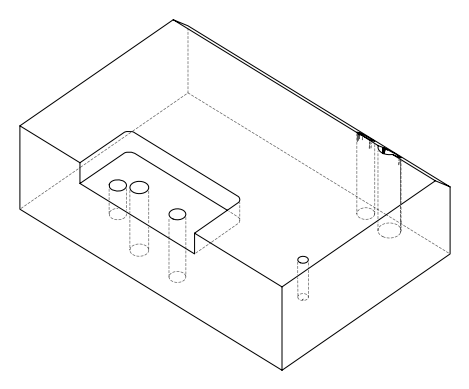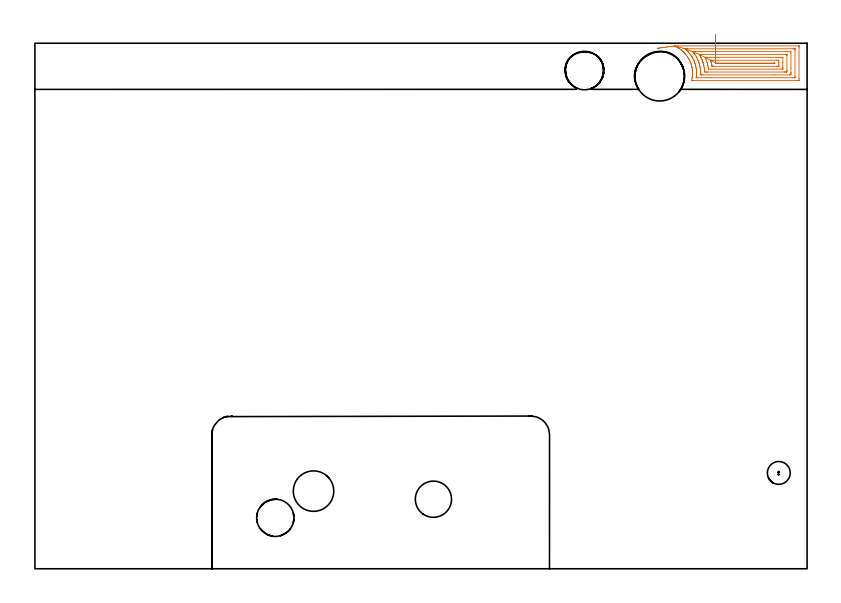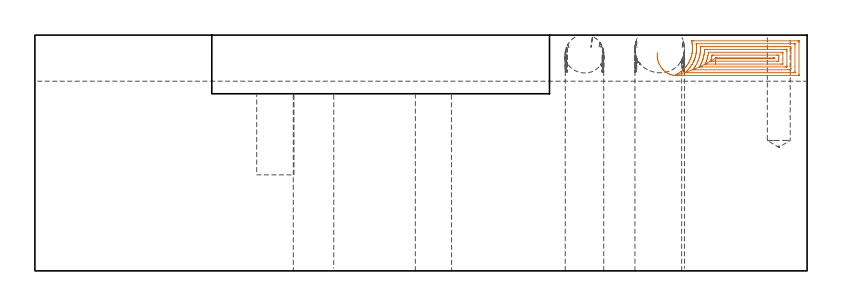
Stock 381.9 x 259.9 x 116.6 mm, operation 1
(PLAN: 18 operations, 13 tool changes, 65.2 min)
(1 AREA_MILL | FG_CHAMFER_SURFACE | UGT0205_001 | 26.07 min | 98666 mm3)
(2 MILL_SLOT | SLOT_PARTIAL_RECTANGULAR | NXT0201_012 | Follow Part, ap 4, ae 75% | 34.25 min | 364611 mm3)
(3 MILL_BLIND_HOLE_FROM_SOLID_MATERIAL | STEP1POCKET | NXT0201_012 | Spiral | 0.42 min | 10658 mm3)
(4 SPOT_DRILL | STEP1HOLE_1 | NXT0321_9005460120000 | 0.05 min | 41 mm3)
(5 SPOT_DRILL_1 | STEP1HOLE_2 | NXT0321_9005460120000 | 0.06 min | 157 mm3)
(6 SPOT_DRILL_2 | STEP1HOLE_3 | NXT0321_9005460120000 | 0.05 min | 125 mm3)
(7 SPOT_DRILL_3 | STEP1POCKET_1 | NXT0321_9005460120000 | 0.03 min | 4 mm3)
(8 INDEXABLE_INSERT_DRILL_THROUGH_HOLE_FROM_SOLID | STEP1HOLE | NXT0302_011 | 0.37 min | 27467 mm3)
(9 DRILL_BLIND_HOLE_INTO_CENTER | STEP1HOLE_1 | UGT0301_508 | 0.08 min | 691 mm3)
(10 GUN_DRILL_THROUGH_HOLE | STEP1HOLE_1 | UGT0307_007 | 0.59 min | 7931 mm3)
(11 DRILL_TO_ENLARGE_THROUGH_HOLE | STEP1HOLE_1 | UGT0301_048 | 0.5 min | 21970 mm3)
(12 DRILL_THROUGH_HOLE_INTO_CENTER | STEP1HOLE_2 | NXT0301_065 | 0.38 min | 5900 mm3)
(13 DRILL_TO_ENLARGE_THROUGH_HOLE_1 | STEP1HOLE_2 | UGT0301_249 | 0.39 min | 15938 mm3)
(14 DRILL_BLIND_HOLE_INTO_CENTER_1 | STEP1HOLE_3 | NXT0301_065 | 0.07 min | 629 mm3)
(15 GUN_DRILL_THROUGH_HOLE_1 | STEP1HOLE_3 | UGT0307_007 | 0.62 min | 8160 mm3)
(16 DRILL_TO_ENLARGE_THROUGH_HOLE_2 | STEP1HOLE_3 | NXT0301_104 | 0.49 min | 8363 mm3)
(17 DRILL_TO_ENLARGE_THROUGH_HOLE_3 | STEP1HOLE_3 | UGT0301_058 | 0.51 min | 34783 mm3)
(18 DRILL_BLIND_HOLE_INTO_CENTER_2 | STEP1POCKET_1 | UGT0301_508 | 0.23 min | 5308 mm3)
(TOOL UGT0205_001 | Chamfer Mill 20 x 3 x 45 deg. | D20 FL50 Z2)
(TOOL NXT0201_012 | ENDMILL 16mm [2P460-1600-NA 1630] | D16 FL38 Z6)
(TOOL NXT0321_9005460120000 | NC Spot Drill, 142deg, 12mm, Carbide, Uncoated | D12 PA142 FL30 Z2)
(TOOL NXT0302_011 | Index. Insert Drill 20mm [880-D2000L25-05] | D20 PA176 FL100 Z2)
(TOOL UGT0301_508 | Carbide Drill 11.3 mm | D11.3 PA118 FL94 Z2)
(TOOL UGT0307_007 | Gun Drill 10 mm | D10 PA130 FL24 Z1)
(TOOL UGT0301_048 | Twist Drill 19 mm | D19 PA118 FL135 Z2)
(TOOL NXT0301_065 | Carbide Drill 9.4mm [860.1-0940-075A1-MM 2214] | D9.4 PA140 FL98 Z2)
(TOOL UGT0301_249 | Twist Drill 17.9 mm | D17.9 PA118 FL130 Z2)
(TOOL NXT0301_104 | Carbide Drill 14mm [860.1-1400-112A1-MM 2214] | D14 PA140 FL123 Z2)
(TOOL UGT0301_058 | Twist Drill 24.5 mm | D24.5 PA118 FL160 Z2)
(OP 1 AREA_MILL, part 2 of 2)
G0 X307.902 Y257.402 Z107.891
G1 X307.823 Y257.391 Z107.022
X307.819 Y257.39 Z106.149
X307.89 Y257.4 Z105.28
X308.037 Y257.42 Z104.42
X308.257 Y257.45 Z103.577
X308.549 Y257.491 Z102.756
X308.91 Y257.54 Z101.963
X309.339 Y257.599 Z101.206
X309.832 Y257.667 Z100.489
X310.384 Y257.743 Z99.818
X310.993 Y257.827 Z99.199
X311.652 Y257.917 Z98.635
X312.358 Y258.014 Z98.131
X313.105 Y258.117 Z97.692
X313.886 Y258.224 Z97.32
X314.697 Y258.336 Z97.018
X315.531 Y258.45 Z96.788
X316.381 Y258.567 Z96.633
X316.386 Y258.568 Z96.632
X316.425 Y258.57 Z96.63
X316.489 Y258.571 Z96.629
X316.716 Y258.572 Z96.628
X377.78 Y258.571 Z96.629
X377.84 Y258.568 Z96.632
X377.878 Y258.565 Z96.635
X377.89 Y258.562 Z96.638
X377.892 Y258.54 Z96.66
X377.897 Y258.349 Z96.851
X377.9 Y258.157 Z97.043
Y242.338 Z112.862
X377.898 Y241.651 Z113.549
X377.895 Y241.464 Z113.736
X377.89 Y241.438 Z113.762
X377.872 Y241.435 Z113.765
X377.818 Y241.432 Z113.768
X377.705 Y241.43 Z113.77
X377.038 Y241.428 Z113.772
X325.878 Y241.429 Z113.771
X325.209 Y241.43 Z113.77
X324.984 Y241.432 Z113.768
X324.77 Y241.435 Z113.765
X324.998 Y242.53 Z112.67
X325.061 Y242.928 Z112.272
X325.112 Y243.283 Z111.917
X325.126 Y243.409 Z111.791
X325.19 Y244.085 Z111.115
X325.201 Y244.288 Z110.912
X325.222 Y244.933 Z110.267
Y245.166 Z110.034
X325.204 Y245.829 Z109.371
X325.19 Y246.045 Z109.155
X325.126 Y246.784 Z108.416
X325.107 Y246.924 Z108.276
X324.984 Y247.746 Z107.454
X324.975 Y247.803 Z107.397
X324.973 Y247.815 Z107.385
X324.768 Y248.682 Z106.518
X324.699 Y248.963 Z106.237
X324.509 Y249.561 Z105.639
X324.277 Y250.256 Z104.944
X324.204 Y250.439 Z104.761
X324.091 Y250.714 Z104.486
X323.808 Y251.318 Z103.882
X323.546 Y251.854 Z103.346
X323.355 Y252.197 Z103.003
X323.197 Y252.472 Z102.728
X322.802 Y253.076 Z102.124
X322.304 Y253.795 Z101.405
X322.179 Y253.955 Z101.245
X321.69 Y254.558 Z100.642
X321.444 Y254.834 Z100.367
X321.41 Y254.871 Z100.329
X320.995 Y255.308 Z99.892
X320.586 Y255.712 Z99.488
X320.517 Y255.778 Z99.422
X319.839 Y256.379 Z98.821
X319.623 Y256.552 Z98.648
X319.572 Y256.591 Z98.609
X318.73 Y257.206 Z97.994
X318.332 Y257.47 Z97.73
X317.836 Y257.778 Z97.422
X317.598 Y257.919 Z97.281
X317.101 Y258.193 Z97.007
X316.652 Y258.422 Z96.778
X316.39 Y258.56 Z96.64
X316.381 Y258.567 Z96.633
X321.556 Y257.151 Z98.049
X321.732 Y257.153 Z98.047
X322.304 Y257.156 Z98.044
X322.622 Y257.157 Z98.043
X375.342
X375.76 Y257.156 Z98.044
X375.842 Y257.154 Z98.046
X375.878 Y257.151 Z98.049
X375.89 Y257.146 Z98.054
X375.893 Y257.125 Z98.075
X375.896 Y257.022 Z98.178
X375.9 Y256.608 Z98.592
Y243.426 Z111.774
X375.896 Y242.978 Z112.222
X375.892 Y242.871 Z112.329
X375.89 Y242.85 Z112.35
X375.86 Y242.848 Z112.352
X375.791 Y242.845 Z112.355
X375.599 Y242.843 Z112.357
X327.665
X327.346 Y242.844 Z112.356
X327.097 Y242.848 Z112.352
X327.084 Y242.849 Z112.351
X327.08 Y242.856 Z112.344
Y242.894 Z112.306
X327.085 Y242.966 Z112.234
X327.098 Y243.088 Z112.112
X327.13 Y243.409 Z111.791
X327.175 Y243.891 Z111.309
X327.197 Y244.288 Z110.912
X327.216 Y244.729 Z110.471
X327.222 Y245.166 Z110.034
X327.212 Y245.612 Z109.588
X327.191 Y246.045 Z109.155
X327.152 Y246.55 Z108.65
X327.11 Y246.924 Z108.276
X327.023 Y247.555 Z107.645
X326.978 Y247.803 Z107.397
X326.808 Y248.646 Z106.554
X326.8 Y248.682 Z106.518
X326.772 Y248.806 Z106.394
X326.557 Y249.561 Z105.639
X326.471 Y249.856 Z105.344
X326.265 Y250.439 Z104.761
X326.158 Y250.734 Z104.466
X325.951 Y251.246 Z103.954
X325.919 Y251.318 Z103.882
X325.878 Y251.407 Z103.793
X325.488 Y252.197 Z103.003
X325.053 Y253.008 Z102.192
X325.011 Y253.076 Z102.124
X324.984 Y253.119 Z102.081
X324.418 Y253.955 Z101.245
X324.091 Y254.424 Z100.776
X323.766 Y254.834 Z100.367
X323.197 Y255.512 Z99.688
X323.015 Y255.712 Z99.488
X322.672 Y256.079 Z99.121
X322.304 Y256.447 Z98.753
X322.154 Y256.591 Z98.609
X321.556 Y257.151 Z98.049
X325.376 Y255.712 Z99.488
X325.849 Y255.741 Z99.459
X325.878 Y255.742 Z99.458
X326.74 Y255.743 Z99.457
X372.312
X373.207 Y255.742 Z99.458
X373.237 Y255.741 Z99.459
X373.89 Y255.712 Z99.488
X373.899 Y255.062 Z100.138
X373.9 Y247.59 Z107.61
Y245.393 Z109.807
X373.899 Y245.166 Z110.034
X373.896 Y244.518 Z110.682
X373.89 Y244.288 Z110.912
X373.267 Y244.258 Z110.942
X373.237
X365.657 Y244.257 Z110.943
X330.377
X329.481 Y244.259 Z110.941
X329.452 Y244.261 Z110.939
X329.218 Y244.288 Z110.912
X329.217 Y244.519 Z110.681
X329.222 Y245.166 Z110.034
X329.221 Y245.394 Z109.806
X329.192 Y246.045 Z109.155
X329.176 Y246.317 Z108.883
X329.115 Y246.924 Z108.276
X329.071 Y247.299 Z107.901
X328.991 Y247.803 Z107.397
X328.89 Y248.356 Z106.844
X328.82 Y248.682 Z106.518
X328.772 Y248.891 Z106.309
X328.601 Y249.561 Z105.639
X328.559 Y249.721 Z105.479
X328.325 Y250.439 Z104.761
X328.212 Y250.781 Z104.419
X327.999 Y251.318 Z103.882
X327.665 Y252.083 Z103.117
X327.611 Y252.197 Z103.003
X327.562 Y252.299 Z102.901
X327.151 Y253.076 Z102.124
X326.772 Y253.747 Z101.453
X326.637 Y253.955 Z101.245
X326.388 Y254.331 Z100.869
X326.041 Y254.834 Z100.367
X325.878 Y255.064 Z100.136
X325.376 Y255.712 Z99.488
X328.62 Y254.313 Z100.887
X328.692 Y254.322 Z100.878
X329.075 Y254.326 Z100.874
X329.452 Y254.328 Z100.872
X329.965 Y254.329 Z100.871
X371.069
X371.45 Y254.328 Z100.872
X371.83 Y254.324 Z100.876
X371.878 Y254.322 Z100.878
X371.891 Y254.317 Z100.883
X371.893 Y254.299 Z100.901
X371.897 Y254.22 Z100.98
X371.899 Y254.102 Z101.098
X371.9 Y253.955 Z101.245
Y246.482 Z108.718
X371.897 Y246.045 Z109.155
X371.894 Y245.824 Z109.376
X371.89 Y245.714 Z109.486
X371.877 Y245.678 Z109.522
X371.825 Y245.676 Z109.524
X371.45 Y245.673 Z109.527
X370.936 Y245.671 Z109.529
X370.556
X332.513
X332.133 Y245.672 Z109.528
X331.617 Y245.674 Z109.526
X331.239 Y245.678 Z109.522
X331.204 Y246.045 Z109.155
X331.201 Y246.083 Z109.117
X331.127 Y246.924 Z108.276
X331.114 Y247.047 Z108.153
X331.004 Y247.803 Z107.397
X330.962 Y248.076 Z107.124
X330.838 Y248.682 Z106.518
X330.731 Y249.181 Z106.019
X330.628 Y249.561 Z105.639
X330.397 Y250.389 Z104.811
X330.382 Y250.439 Z104.761
X330.346 Y250.552 Z104.648
X330.071 Y251.318 Z103.882
X329.912 Y251.745 Z103.455
X329.708 Y252.197 Z103.003
X329.452 Y252.756 Z102.444
X329.289 Y253.076 Z102.124
X329.121 Y253.401 Z101.799
X328.814 Y253.955 Z101.245
X328.713 Y254.137 Z101.063
X328.62 Y254.313 Z100.887
X331.508 Y252.908 Z102.292
X331.586 Y252.91 Z102.29
X331.768 Y252.913 Z102.287
X332.133 Y252.914 Z102.286
X332.297 Y252.915 Z102.285
X368.933 Y252.914 Z102.286
X369.663 Y252.911 Z102.289
X369.834 Y252.908 Z102.292
X369.891 Y252.902 Z102.298
X369.894 Y252.888 Z102.312
X369.898 Y252.844 Z102.356
X369.9 Y250.439 Z104.761
Y247.803 Z107.397
X369.899 Y247.57 Z107.63
X369.895 Y247.336 Z107.864
X369.89 Y247.181 Z108.019
X369.881 Y247.092 Z108.108
X369.844 Y247.09 Z108.11
X369.663 Y247.087 Z108.113
X369.498 Y247.086 Z108.114
X333.209
X333.164 Y247.087 Z108.113
X333.143 Y247.089 Z108.111
X333.138 Y247.09 Z108.11
X333.086 Y247.403 Z107.797
X333.027 Y247.767 Z107.433
X333.021 Y247.809 Z107.391
X332.861 Y248.682 Z106.518
X332.822 Y248.882 Z106.318
X332.661 Y249.561 Z105.639
X332.536 Y250.043 Z105.157
X332.415 Y250.439 Z104.761
X332.144 Y251.307 Z103.893
X332.133 Y251.34 Z103.86
X331.801 Y252.197 Z103.003
X331.559 Y252.762 Z102.438
X331.508 Y252.908 Z102.292
X334.151 Y251.478 Z103.722
X334.443 Y251.493 Z103.707
X334.631 Y251.498 Z103.702
X334.814 Y251.499 Z103.701
X335.522 Y251.5 Z103.7
X366.982
X367.695 Y251.496 Z103.704
X367.876 Y251.493 Z103.707
X367.897 Y251.318 Z103.882
X367.899 Y251.295 Z103.905
X367.9 Y250.439 Z104.761
Y249.561 Z105.639
X367.899 Y248.682 Z106.518
X367.898 Y248.66 Z106.54
X367.876 Y248.507 Z106.693
X367.166 Y248.501 Z106.699
X366.982 Y248.5 Z106.7
X335.707
X334.997 Y248.501 Z106.699
X334.94 Y248.504 Z106.696
X334.934 Y248.505 Z106.695
X334.9 Y248.597 Z106.603
X334.882 Y248.682 Z106.518
X334.814 Y249.041 Z106.159
X334.718 Y249.467 Z105.733
X334.696 Y249.561 Z105.639
X334.66 Y249.711 Z105.489
X334.456 Y250.439 Z104.761
X334.316 Y250.928 Z104.272
X334.151 Y251.478 Z103.722
X336.601 Y250.081 Z105.119
X336.962 Y250.085 Z105.115
X337.853 Y250.086 Z105.114
X365.554
X365.729 Y250.085 Z105.115
X365.817 Y250.083 Z105.117
X365.873 Y250.079 Z105.121
X365.891 Y250.074 Z105.126
X365.893 Y250.063 Z105.137
X365.896 Y250. Z105.2
X365.893 Y249.937 Z105.263
X365.891 Y249.926 Z105.274
X365.873 Y249.921 Z105.279
X365.817 Y249.917 Z105.283
X365.728 Y249.915 Z105.285
X365.37 Y249.914 Z105.286
X365.195
X337.135
X336.96 Y249.915 Z105.285
X336.766 Y249.918 Z105.282
X336.682 Y249.921 Z105.279
X336.649 Y249.928 Z105.272
X336.601 Y250.074 Z105.126
Y250.081 Z105.119
Y250.724 Z104.529
Y251.416 Z103.998
Y252.152 Z103.53
Y252.926 Z103.127
Y253.732 Z102.793
Y254.564 Z102.531
Y255.416 Z102.342
Y256.281 Z102.228
Y257.152 Z102.19
Y258.024 Z102.228
Y258.889 Z102.342
Y259.74 Z102.531
Y260.572 Z102.793
Y261.378 Z103.127
Y262.152 Z103.53
Y262.888 Z103.998
Y263.58 Z104.529
Y264.223 Z105.119
G0 Z126.6
M5
M2
